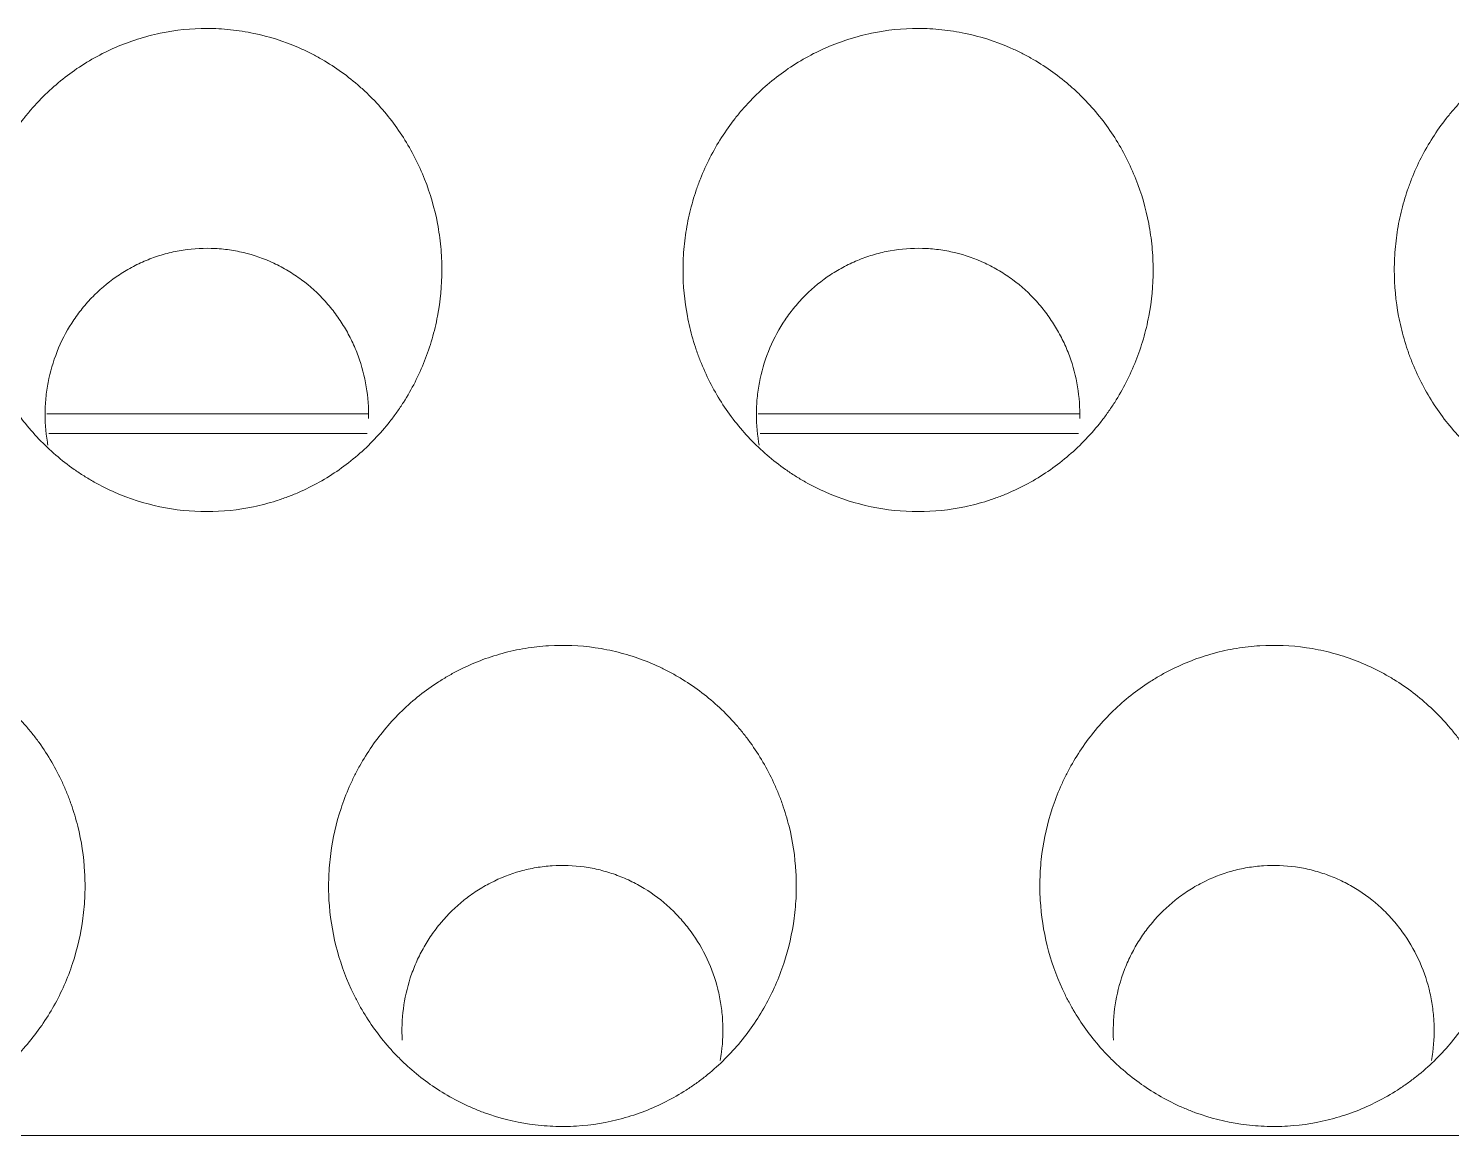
# Model space of a CAD drawing. Header units: millimetres. Extents: x 70151 to 230897, y 35202 to 113211.
# Drawn here: x 178371.83 to 178377.81, y 69179.68 to 69184.33 of the extents above; entities that cross this region are included whole.
import ezdxf

# ---------------------------------------------------------------- set-up
doc = ezdxf.new("R2010")
doc.units = ezdxf.units.MM
doc.header["$LTSCALE"] = 50
doc.layers.add('2-con', color=2, linetype='Continuous')
doc.layers.add('mark-B', color=2, linetype='Continuous', lineweight=20)

# ---------------------------------------------------------------- blocks, each defined once
blk = doc.blocks.new('무풍1WAY 대형')
at = {"layer": 'mark-B'}
for p, q in [((289.2596, -420.2368), (-384.8363, -420.2368)), ((278.6738, -423.1851), (280.0119, -423.1851)), ((281.6615, -423.1851), (282.9996, -423.1851)), ((280.0201, -423.2677), (278.6698, -423.2677)), ((283.0075, -423.2677), (281.6572, -423.2677))]:
    blk.add_line(p, q, dxfattribs=at)
for points, knots in [([(278.8349, -421.2256), (278.8311, -421.1602), (278.8213, -421.0964), (278.7902, -420.9718), (278.7689, -420.9109), (278.7347, -420.8368), (278.7274, -420.8221), (278.7123, -420.7931), (278.6887, -420.7503), (278.6445, -420.6824), (278.6041, -420.6317), (278.5719, -420.5951), (278.5608, -420.5831), (278.538, -420.5596), (278.5263, -420.5481), (278.4662, -420.492), (278.4144, -420.4525), (278.3314, -420.4013), (278.3028, -420.3856), (278.2584, -420.3641), (278.2434, -420.3573), (278.213, -420.3444), (278.1977, -420.3384), (278.1207, -420.3103), (278.0575, -420.2943), (277.9764, -420.2825), (277.9601, -420.2805), (277.9273, -420.2774), (277.9107, -420.2763), (277.8613, -420.2742), (277.8285, -420.2746), (277.7307, -420.2806), (277.6661, -420.2912), (277.5384, -420.3261), (277.4775, -420.3497), (277.3903, -420.3941), (277.3619, -420.4104), (277.3204, -420.437), (277.3067, -420.4463), (277.28, -420.4654), (277.2669, -420.4753), (277.203, -420.5261), (277.1563, -420.5714), (277.093, -420.6461), (277.0729, -420.6723), (277.0357, -420.726), (277.0014, -420.7812), (276.9725, -420.8392), (276.9464, -420.8986), (276.9347, -420.929), (276.9038, -421.0223), (276.8895, -421.0855), (276.8768, -421.1816), (276.874, -421.2138), (276.8716, -421.2788), (276.8719, -421.3117), (276.8774, -421.4091), (276.887, -421.4729), (276.9104, -421.5671), (276.9197, -421.5983), (276.936, -421.6446), (276.9418, -421.6599), (276.9541, -421.6901), (276.9605, -421.705), (276.9946, -421.7787), (277.0272, -421.8345), (277.0747, -421.9005), (277.0846, -421.9135), (277.105, -421.9391), (277.1156, -421.9518), (277.1481, -421.9887), (277.1708, -422.012), (277.2421, -422.0785), (277.2937, -422.118), (277.3636, -422.1611), (277.3779, -422.1694), (277.4068, -422.1852), (277.4506, -422.2078), (277.5257, -422.2395), (277.588, -422.2587), (277.6357, -422.2708), (277.6517, -422.2744), (277.6841, -422.2808), (277.7004, -422.2837), (277.782, -422.2955), (277.8473, -422.2982), (277.9452, -422.2922), (277.9779, -422.2886), (278.0432, -422.2777), (278.0753, -422.2707), (278.17, -422.2448), (278.2309, -422.2213), (278.3042, -422.184), (278.3188, -422.1761), (278.3473, -422.1597), (278.3894, -422.1342), (278.4556, -422.0867), (278.5045, -422.0438), (278.5515, -421.9982), (278.5741, -421.9741), (278.6374, -421.8992), (278.6743, -421.8459), (278.7139, -421.775), (278.7215, -421.7606), (278.7361, -421.7313), (278.743, -421.7165), (278.7628, -421.6715), (278.7744, -421.6411), (278.8048, -421.5488), (278.8193, -421.4858), (278.832, -421.3889), (278.8348, -421.3562), (278.8372, -421.2909), (278.8368, -421.2583), (278.8349, -421.2256)], [0, 0, 0, 0, 0.03125, 0.03125, 0.0625, 0.0625, 0.070312, 0.070312, 0.078125, 0.09375, 0.109375, 0.109375, 0.117187, 0.117187, 0.125, 0.125, 0.15625, 0.15625, 0.171875, 0.171875, 0.179687, 0.179687, 0.1875, 0.1875, 0.21875, 0.21875, 0.226562, 0.226562, 0.234375, 0.234375, 0.25, 0.25, 0.28125, 0.28125, 0.3125, 0.3125, 0.328125, 0.328125, 0.335937, 0.335937, 0.34375, 0.34375, 0.375, 0.375, 0.390625, 0.390625, 0.40625, 0.421875, 0.421875, 0.4375, 0.4375, 0.46875, 0.46875, 0.484375, 0.484375, 0.5, 0.5, 0.53125, 0.53125, 0.546875, 0.546875, 0.554687, 0.554687, 0.5625, 0.5625, 0.59375, 0.59375, 0.601562, 0.601562, 0.609375, 0.609375, 0.625, 0.625, 0.65625, 0.65625, 0.664062, 0.664062, 0.671875, 0.6875, 0.703125, 0.703125, 0.710937, 0.710937, 0.71875, 0.71875, 0.75, 0.75, 0.765625, 0.765625, 0.78125, 0.78125, 0.8125, 0.8125, 0.820312, 0.820312, 0.828125, 0.84375, 0.859375, 0.859375, 0.875, 0.875, 0.90625, 0.90625, 0.914062, 0.914062, 0.921875, 0.921875, 0.9375, 0.9375, 0.96875, 0.96875, 0.984375, 0.984375, 1, 1, 1, 1]), ([(281.8225, -421.2256), (281.8187, -421.1602), (281.8089, -421.0964), (281.7778, -420.9718), (281.7565, -420.9109), (281.7222, -420.8368), (281.715, -420.8221), (281.6999, -420.7931), (281.6762, -420.7503), (281.632, -420.6824), (281.5917, -420.6317), (281.5594, -420.5951), (281.5484, -420.5831), (281.5256, -420.5596), (281.5138, -420.5481), (281.4537, -420.492), (281.402, -420.4525), (281.3189, -420.4013), (281.2903, -420.3856), (281.246, -420.3641), (281.2309, -420.3573), (281.2005, -420.3444), (281.1852, -420.3384), (281.1083, -420.3103), (281.045, -420.2943), (280.964, -420.2825), (280.9477, -420.2805), (280.9148, -420.2774), (280.8983, -420.2763), (280.8488, -420.2742), (280.8161, -420.2746), (280.7182, -420.2806), (280.6537, -420.2912), (280.526, -420.3261), (280.465, -420.3497), (280.3778, -420.3941), (280.3494, -420.4104), (280.3079, -420.437), (280.2942, -420.4463), (280.2675, -420.4654), (280.2545, -420.4753), (280.1905, -420.5261), (280.1439, -420.5714), (280.0805, -420.6461), (280.0604, -420.6723), (280.0233, -420.726), (279.9889, -420.7812), (279.9601, -420.8392), (279.9339, -420.8986), (279.9222, -420.929), (279.8914, -421.0223), (279.877, -421.0855), (279.8643, -421.1816), (279.8616, -421.2138), (279.8591, -421.2788), (279.8594, -421.3117), (279.8649, -421.4091), (279.8746, -421.4729), (279.898, -421.5671), (279.9073, -421.5983), (279.9235, -421.6446), (279.9294, -421.6599), (279.9416, -421.6901), (279.9481, -421.705), (279.9822, -421.7787), (280.0147, -421.8345), (280.0623, -421.9005), (280.0721, -421.9135), (280.0926, -421.9391), (280.1031, -421.9518), (280.1356, -421.9887), (280.1584, -422.012), (280.2296, -422.0785), (280.2813, -422.118), (280.3512, -422.1611), (280.3655, -422.1694), (280.3944, -422.1852), (280.4381, -422.2078), (280.5132, -422.2395), (280.5756, -422.2587), (280.6232, -422.2708), (280.6393, -422.2744), (280.6716, -422.2808), (280.688, -422.2837), (280.7695, -422.2955), (280.8348, -422.2982), (280.9328, -422.2922), (280.9654, -422.2886), (281.0308, -422.2777), (281.0629, -422.2707), (281.1575, -422.2448), (281.2184, -422.2213), (281.2918, -422.184), (281.3064, -422.1761), (281.3349, -422.1597), (281.3769, -422.1342), (281.4431, -422.0867), (281.4921, -422.0438), (281.5391, -421.9982), (281.5616, -421.9741), (281.625, -421.8992), (281.6618, -421.8459), (281.7015, -421.775), (281.7091, -421.7606), (281.7236, -421.7313), (281.7306, -421.7165), (281.7503, -421.6715), (281.7619, -421.6411), (281.7924, -421.5488), (281.8068, -421.4858), (281.8196, -421.3889), (281.8223, -421.3562), (281.8247, -421.2909), (281.8244, -421.2583), (281.8225, -421.2256)], [0, 0, 0, 0, 0.03125, 0.03125, 0.0625, 0.0625, 0.070312, 0.070312, 0.078125, 0.09375, 0.109375, 0.109375, 0.117187, 0.117187, 0.125, 0.125, 0.15625, 0.15625, 0.171875, 0.171875, 0.179687, 0.179687, 0.1875, 0.1875, 0.21875, 0.21875, 0.226562, 0.226562, 0.234375, 0.234375, 0.25, 0.25, 0.28125, 0.28125, 0.3125, 0.3125, 0.328125, 0.328125, 0.335937, 0.335937, 0.34375, 0.34375, 0.375, 0.375, 0.390625, 0.390625, 0.40625, 0.421875, 0.421875, 0.4375, 0.4375, 0.46875, 0.46875, 0.484375, 0.484375, 0.5, 0.5, 0.53125, 0.53125, 0.546875, 0.546875, 0.554687, 0.554687, 0.5625, 0.5625, 0.59375, 0.59375, 0.601562, 0.601562, 0.609375, 0.609375, 0.625, 0.625, 0.65625, 0.65625, 0.664062, 0.664062, 0.671875, 0.6875, 0.703125, 0.703125, 0.710937, 0.710937, 0.71875, 0.71875, 0.75, 0.75, 0.765625, 0.765625, 0.78125, 0.78125, 0.8125, 0.8125, 0.820312, 0.820312, 0.828125, 0.84375, 0.859375, 0.859375, 0.875, 0.875, 0.90625, 0.90625, 0.914062, 0.914062, 0.921875, 0.921875, 0.9375, 0.9375, 0.96875, 0.96875, 0.984375, 0.984375, 1, 1, 1, 1]), ([(284.81, -421.2256), (284.8062, -421.1602), (284.7964, -421.0964), (284.7653, -420.9718), (284.744, -420.9109), (284.7098, -420.8368), (284.7025, -420.8221), (284.6874, -420.7931), (284.6638, -420.7503), (284.6196, -420.6824), (284.5792, -420.6317), (284.547, -420.5951), (284.5359, -420.5831), (284.5131, -420.5596), (284.5014, -420.5481), (284.4413, -420.492), (284.3895, -420.4525), (284.3065, -420.4013), (284.2779, -420.3856), (284.2335, -420.3641), (284.2185, -420.3573), (284.1881, -420.3444), (284.1728, -420.3384), (284.0958, -420.3103), (284.0326, -420.2943), (283.9515, -420.2825), (283.9352, -420.2805), (283.9024, -420.2774), (283.8858, -420.2763), (283.8364, -420.2742), (283.8036, -420.2746), (283.7058, -420.2806), (283.6412, -420.2912), (283.5135, -420.3261), (283.4526, -420.3497), (283.3654, -420.3941), (283.337, -420.4104), (283.2955, -420.437), (283.2818, -420.4463), (283.2551, -420.4654), (283.242, -420.4753), (283.1781, -420.5261), (283.1314, -420.5714), (283.0681, -420.6461), (283.048, -420.6723), (283.0108, -420.726), (282.9765, -420.7812), (282.9476, -420.8392), (282.9215, -420.8986), (282.9098, -420.929), (282.8789, -421.0223), (282.8646, -421.0855), (282.8519, -421.1816), (282.8491, -421.2138), (282.8467, -421.2788), (282.847, -421.3117), (282.8525, -421.4091), (282.8621, -421.4729), (282.8855, -421.5671), (282.8948, -421.5983), (282.9111, -421.6446), (282.9169, -421.6599), (282.9292, -421.6901), (282.9356, -421.705), (282.9697, -421.7787), (283.0023, -421.8345), (283.0498, -421.9005), (283.0597, -421.9135), (283.0801, -421.9391), (283.0907, -421.9518), (283.1232, -421.9887), (283.1459, -422.012), (283.2172, -422.0785), (283.2688, -422.118), (283.3387, -422.1611), (283.353, -422.1694), (283.3819, -422.1852), (283.4257, -422.2078), (283.5008, -422.2395), (283.5631, -422.2587), (283.6108, -422.2708), (283.6268, -422.2744), (283.6592, -422.2808), (283.6755, -422.2837), (283.7571, -422.2955), (283.8223, -422.2982), (283.9203, -422.2922), (283.953, -422.2886), (284.0183, -422.2777), (284.0504, -422.2707), (284.1451, -422.2448), (284.206, -422.2213), (284.2793, -422.184), (284.2939, -422.1761), (284.3224, -422.1597), (284.3645, -422.1342), (284.4307, -422.0867), (284.4796, -422.0438), (284.5266, -421.9982), (284.5492, -421.9741), (284.6125, -421.8992), (284.6494, -421.8459), (284.689, -421.775), (284.6966, -421.7606), (284.7112, -421.7313), (284.7181, -421.7165), (284.7379, -421.6715), (284.7495, -421.6411), (284.7799, -421.5488), (284.7944, -421.4858), (284.8071, -421.3889), (284.8099, -421.3562), (284.8122, -421.2909), (284.8119, -421.2583), (284.81, -421.2256)], [0, 0, 0, 0, 0.03125, 0.03125, 0.0625, 0.0625, 0.070313, 0.070313, 0.078125, 0.09375, 0.109375, 0.109375, 0.117188, 0.117188, 0.125, 0.125, 0.15625, 0.15625, 0.171875, 0.171875, 0.179688, 0.179688, 0.1875, 0.1875, 0.21875, 0.21875, 0.226563, 0.226563, 0.234375, 0.234375, 0.25, 0.25, 0.28125, 0.28125, 0.3125, 0.3125, 0.328125, 0.328125, 0.335938, 0.335938, 0.34375, 0.34375, 0.375, 0.375, 0.390625, 0.390625, 0.40625, 0.421875, 0.421875, 0.4375, 0.4375, 0.46875, 0.46875, 0.484375, 0.484375, 0.5, 0.5, 0.53125, 0.53125, 0.546875, 0.546875, 0.554687, 0.554687, 0.5625, 0.5625, 0.59375, 0.59375, 0.601562, 0.601562, 0.609375, 0.609375, 0.625, 0.625, 0.65625, 0.65625, 0.664062, 0.664062, 0.671875, 0.6875, 0.703125, 0.703125, 0.710937, 0.710937, 0.71875, 0.71875, 0.75, 0.75, 0.765625, 0.765625, 0.78125, 0.78125, 0.8125, 0.8125, 0.820312, 0.820312, 0.828125, 0.84375, 0.859375, 0.859375, 0.875, 0.875, 0.90625, 0.90625, 0.914062, 0.914062, 0.921875, 0.921875, 0.9375, 0.9375, 0.96875, 0.96875, 0.984375, 0.984375, 1, 1, 1, 1]), ([(278.5272, -420.6368), (278.5298, -420.6816), (278.5265, -420.7702), (278.5072, -420.8565), (278.4898, -420.9097), (278.486, -420.9203), (278.4781, -420.9412), (278.4654, -420.9723), (278.4408, -421.0221), (278.4175, -421.0599), (278.3986, -421.0874), (278.392, -421.0965), (278.3784, -421.1143), (278.3714, -421.1232), (278.3351, -421.1663), (278.3032, -421.1974), (278.251, -421.2392), (278.2329, -421.2523), (278.1952, -421.2768), (278.1755, -421.2882), (278.1155, -421.3191), (278.0739, -421.3354), (278.0198, -421.3504), (278.0089, -421.3532), (277.9868, -421.3581), (277.9757, -421.3603), (277.9422, -421.366), (277.9198, -421.3687), (277.8527, -421.3731), (277.8078, -421.3715), (277.7517, -421.3636), (277.7405, -421.3617), (277.7183, -421.3574), (277.6853, -421.3501), (277.6317, -421.3338), (277.5903, -421.3165), (277.5598, -421.3019), (277.5497, -421.2968), (277.5298, -421.286), (277.52, -421.2804), (277.4721, -421.2511), (277.4365, -421.2241), (277.3954, -421.1861), (277.3873, -421.1782), (277.3715, -421.1621), (277.3638, -421.1538), (277.3415, -421.1286), (277.3275, -421.1112), (277.2882, -421.0571), (277.2656, -421.0187), (277.2276, -420.9371), (277.2127, -420.8952), (277.1965, -420.8306), (277.1921, -420.8088), (277.1852, -420.7647), (277.1829, -420.7423), (277.1789, -420.6755), (277.1805, -420.6312), (277.1877, -420.5752), (277.1895, -420.5633), (277.1916, -420.5514)], [0, 0, 0, 0, 0.057902, 0.115804, 0.115804, 0.13028, 0.13028, 0.144755, 0.173707, 0.202658, 0.202658, 0.217133, 0.217133, 0.231609, 0.231609, 0.289511, 0.289511, 0.318462, 0.318462, 0.347413, 0.347413, 0.405315, 0.405315, 0.419791, 0.419791, 0.434266, 0.434266, 0.463218, 0.463218, 0.52112, 0.52112, 0.535595, 0.535595, 0.550071, 0.579022, 0.607973, 0.607973, 0.622449, 0.622449, 0.636924, 0.636924, 0.694826, 0.694826, 0.709302, 0.709302, 0.723777, 0.723777, 0.752728, 0.752728, 0.810631, 0.810631, 0.868533, 0.868533, 0.897484, 0.897484, 0.926435, 0.926435, 0.984337, 0.984337, 1, 1, 1, 1]), ([(281.5148, -420.6368), (281.5174, -420.6816), (281.5141, -420.7702), (281.4947, -420.8565), (281.4774, -420.9097), (281.4736, -420.9203), (281.4656, -420.9412), (281.453, -420.9723), (281.4284, -421.0221), (281.405, -421.0599), (281.3861, -421.0874), (281.3796, -421.0965), (281.366, -421.1143), (281.3589, -421.1232), (281.3227, -421.1663), (281.2908, -421.1974), (281.2386, -421.2392), (281.2205, -421.2523), (281.1827, -421.2768), (281.163, -421.2882), (281.103, -421.3191), (281.0614, -421.3354), (281.0073, -421.3504), (280.9964, -421.3532), (280.9744, -421.3581), (280.9632, -421.3603), (280.9297, -421.366), (280.9074, -421.3687), (280.8402, -421.3731), (280.7954, -421.3715), (280.7392, -421.3636), (280.728, -421.3617), (280.7059, -421.3574), (280.6729, -421.3501), (280.6193, -421.3338), (280.5779, -421.3165), (280.5473, -421.3019), (280.5372, -421.2968), (280.5174, -421.286), (280.5076, -421.2804), (280.4596, -421.2511), (280.424, -421.2241), (280.3829, -421.1861), (280.3749, -421.1782), (280.3591, -421.1621), (280.3514, -421.1538), (280.329, -421.1286), (280.315, -421.1112), (280.2758, -421.0571), (280.2532, -421.0187), (280.2151, -420.9371), (280.2003, -420.8952), (280.184, -420.8306), (280.1796, -420.8088), (280.1728, -420.7647), (280.1704, -420.7423), (280.1665, -420.6755), (280.168, -420.6312), (280.1752, -420.5752), (280.177, -420.5633), (280.1792, -420.5514)], [0, 0, 0, 0, 0.057902, 0.115804, 0.115804, 0.13028, 0.13028, 0.144755, 0.173707, 0.202658, 0.202658, 0.217133, 0.217133, 0.231609, 0.231609, 0.289511, 0.289511, 0.318462, 0.318462, 0.347413, 0.347413, 0.405315, 0.405315, 0.419791, 0.419791, 0.434266, 0.434266, 0.463218, 0.463218, 0.52112, 0.52112, 0.535595, 0.535595, 0.550071, 0.579022, 0.607973, 0.607973, 0.622449, 0.622449, 0.636924, 0.636924, 0.694826, 0.694826, 0.709302, 0.709302, 0.723777, 0.723777, 0.752728, 0.752728, 0.810631, 0.810631, 0.868533, 0.868533, 0.897484, 0.897484, 0.926435, 0.926435, 0.984337, 0.984337, 1, 1, 1, 1]), ([(276.3606, -422.8577), (276.294, -422.8577), (276.2287, -422.8646), (276.1324, -422.8846), (276.1005, -422.893), (276.0532, -422.908), (276.0375, -422.9135), (276.0065, -422.9251), (275.9912, -422.9313), (275.9158, -422.9641), (275.8587, -422.9961), (275.7779, -423.0527), (275.7517, -423.0731), (275.7018, -423.116), (275.6544, -423.1611), (275.6118, -423.2105), (275.5815, -423.2491), (275.5717, -423.2622), (275.5528, -423.289), (275.5436, -423.3027), (275.4993, -423.3721), (275.4699, -423.4301), (275.434, -423.5209), (275.4235, -423.5517), (275.4098, -423.5989), (275.4056, -423.6149), (275.398, -423.6468), (275.3946, -423.6627), (275.3794, -423.7428), (275.3733, -423.8074), (275.3733, -423.8887), (275.3737, -423.905), (275.3752, -423.9377), (275.3764, -423.9541), (275.381, -424.0031), (275.3856, -424.0353), (275.4038, -424.131), (275.4218, -424.1934), (275.4578, -424.2846), (275.4714, -424.3147), (275.5012, -424.373), (275.5174, -424.4013), (275.5698, -424.4835), (275.6099, -424.5349), (275.6668, -424.5946), (275.6785, -424.6062), (275.7023, -424.6289), (275.7388, -424.6619), (275.8032, -424.7119), (275.8586, -424.7468), (275.9016, -424.7709), (275.9162, -424.7786), (275.9458, -424.7934), (275.9609, -424.8004), (276.0366, -424.8333), (276.099, -424.8531), (276.1954, -424.8733), (276.228, -424.8785), (276.2942, -424.8853), (276.3272, -424.887), (276.4258, -424.8871), (276.491, -424.8805), (276.5721, -424.8637), (276.5883, -424.8599), (276.6204, -424.8515), (276.6679, -424.8377), (276.7447, -424.8089), (276.8035, -424.7799), (276.861, -424.7478), (276.8892, -424.7301), (276.9701, -424.6735), (277.0196, -424.6309), (277.0762, -424.5717), (277.0872, -424.5596), (277.1088, -424.5347), (277.1193, -424.522), (277.1498, -424.4831), (277.1687, -424.4564), (277.2213, -424.374), (277.2509, -424.316), (277.2811, -424.2397), (277.2868, -424.2242), (277.2974, -424.1932), (277.3121, -424.1465), (277.331, -424.0675), (277.3401, -424.0032), (277.3447, -423.9545), (277.3459, -423.9382), (277.3474, -423.9055), (277.3478, -423.8891), (277.3478, -423.8072), (277.3417, -423.7426), (277.3236, -423.6469), (277.3161, -423.6152), (277.3025, -423.5681), (277.2975, -423.5524), (277.2869, -423.5213), (277.2813, -423.5059), (277.2513, -423.43), (277.2218, -423.3721), (277.1693, -423.2896), (277.1504, -423.2629), (277.1098, -423.2108), (277.0883, -423.186), (277.0207, -423.1151), (276.9714, -423.0725), (276.9041, -423.0252), (276.8904, -423.0161), (276.8624, -422.9984), (276.8481, -422.99), (276.805, -422.9658), (276.7757, -422.9512), (276.6857, -422.912), (276.6231, -422.8919), (276.493, -422.8646), (276.4271, -422.8577), (276.3606, -422.8577)], [0, 0, 0, 0, 0.03125, 0.03125, 0.046875, 0.046875, 0.054688, 0.054688, 0.0625, 0.0625, 0.09375, 0.09375, 0.109375, 0.109375, 0.125, 0.140625, 0.140625, 0.148438, 0.148438, 0.15625, 0.15625, 0.1875, 0.1875, 0.203125, 0.203125, 0.210938, 0.210938, 0.21875, 0.21875, 0.25, 0.25, 0.257813, 0.257813, 0.265625, 0.265625, 0.28125, 0.28125, 0.3125, 0.3125, 0.328125, 0.328125, 0.34375, 0.34375, 0.375, 0.375, 0.382813, 0.382813, 0.390625, 0.40625, 0.421875, 0.421875, 0.429688, 0.429688, 0.4375, 0.4375, 0.46875, 0.46875, 0.484375, 0.484375, 0.5, 0.5, 0.53125, 0.53125, 0.539063, 0.539063, 0.546875, 0.5625, 0.578125, 0.578125, 0.59375, 0.59375, 0.625, 0.625, 0.632813, 0.632813, 0.640625, 0.640625, 0.65625, 0.65625, 0.6875, 0.6875, 0.695313, 0.695313, 0.703125, 0.71875, 0.734375, 0.734375, 0.742188, 0.742188, 0.75, 0.75, 0.78125, 0.78125, 0.796875, 0.796875, 0.804688, 0.804688, 0.8125, 0.8125, 0.84375, 0.84375, 0.859375, 0.859375, 0.875, 0.875, 0.90625, 0.90625, 0.914063, 0.914063, 0.921875, 0.921875, 0.9375, 0.9375, 0.96875, 0.96875, 1, 1, 1, 1]), ([(279.3481, -422.8577), (279.2816, -422.8577), (279.2162, -422.8646), (279.1199, -422.8846), (279.0881, -422.893), (279.0408, -422.908), (279.025, -422.9135), (278.994, -422.9251), (278.9788, -422.9313), (278.9034, -422.9641), (278.8463, -422.9961), (278.7654, -423.0527), (278.7392, -423.0731), (278.6894, -423.116), (278.642, -423.1611), (278.5993, -423.2105), (278.5691, -423.2491), (278.5593, -423.2622), (278.5403, -423.289), (278.5311, -423.3027), (278.4869, -423.3721), (278.4574, -423.4301), (278.4215, -423.5209), (278.411, -423.5517), (278.3973, -423.5989), (278.3931, -423.6149), (278.3855, -423.6468), (278.3821, -423.6627), (278.3669, -423.7428), (278.3609, -423.8074), (278.3609, -423.8887), (278.3613, -423.905), (278.3628, -423.9377), (278.3639, -423.9541), (278.3686, -424.0031), (278.3732, -424.0353), (278.3914, -424.131), (278.4094, -424.1934), (278.4454, -424.2846), (278.459, -424.3147), (278.4887, -424.373), (278.5049, -424.4013), (278.5573, -424.4835), (278.5974, -424.5349), (278.6544, -424.5946), (278.6661, -424.6062), (278.6899, -424.6289), (278.7264, -424.6619), (278.7908, -424.7119), (278.8461, -424.7468), (278.8891, -424.7709), (278.9037, -424.7786), (278.9334, -424.7934), (278.9484, -424.8004), (279.0241, -424.8333), (279.0865, -424.8531), (279.1829, -424.8733), (279.2156, -424.8785), (279.2817, -424.8853), (279.3147, -424.887), (279.4133, -424.8871), (279.4786, -424.8805), (279.5596, -424.8637), (279.5759, -424.8599), (279.6079, -424.8515), (279.6555, -424.8377), (279.7322, -424.8089), (279.7911, -424.7799), (279.8485, -424.7478), (279.8768, -424.7301), (279.9577, -424.6735), (280.0072, -424.6309), (280.0637, -424.5717), (280.0748, -424.5596), (280.0963, -424.5347), (280.1068, -424.522), (280.1373, -424.4831), (280.1562, -424.4564), (280.2088, -424.374), (280.2384, -424.316), (280.2686, -424.2397), (280.2743, -424.2242), (280.2849, -424.1932), (280.2997, -424.1465), (280.3185, -424.0675), (280.3277, -424.0032), (280.3323, -423.9545), (280.3334, -423.9382), (280.335, -423.9055), (280.3354, -423.8891), (280.3354, -423.8072), (280.3293, -423.7426), (280.3112, -423.6469), (280.3036, -423.6152), (280.29, -423.5681), (280.2851, -423.5524), (280.2745, -423.5213), (280.2688, -423.5059), (280.2388, -423.43), (280.2094, -423.3721), (280.1569, -423.2896), (280.138, -423.2629), (280.0973, -423.2108), (280.0758, -423.186), (280.0083, -423.1151), (279.9589, -423.0725), (279.8917, -423.0252), (279.8779, -423.0161), (279.8499, -422.9984), (279.8357, -422.99), (279.7926, -422.9658), (279.7632, -422.9512), (279.6732, -422.912), (279.6107, -422.8919), (279.4805, -422.8646), (279.4147, -422.8577), (279.3481, -422.8577)], [0, 0, 0, 0, 0.03125, 0.03125, 0.046875, 0.046875, 0.054687, 0.054687, 0.0625, 0.0625, 0.09375, 0.09375, 0.109375, 0.109375, 0.125, 0.140625, 0.140625, 0.148437, 0.148437, 0.15625, 0.15625, 0.1875, 0.1875, 0.203125, 0.203125, 0.210937, 0.210937, 0.21875, 0.21875, 0.25, 0.25, 0.257812, 0.257812, 0.265625, 0.265625, 0.28125, 0.28125, 0.3125, 0.3125, 0.328125, 0.328125, 0.34375, 0.34375, 0.375, 0.375, 0.382812, 0.382812, 0.390625, 0.40625, 0.421875, 0.421875, 0.429687, 0.429687, 0.4375, 0.4375, 0.46875, 0.46875, 0.484375, 0.484375, 0.5, 0.5, 0.53125, 0.53125, 0.539062, 0.539062, 0.546875, 0.5625, 0.578125, 0.578125, 0.59375, 0.59375, 0.625, 0.625, 0.632812, 0.632812, 0.640625, 0.640625, 0.65625, 0.65625, 0.6875, 0.6875, 0.695312, 0.695312, 0.703125, 0.71875, 0.734375, 0.734375, 0.742187, 0.742187, 0.75, 0.75, 0.78125, 0.78125, 0.796875, 0.796875, 0.804687, 0.804687, 0.8125, 0.8125, 0.84375, 0.84375, 0.859375, 0.859375, 0.875, 0.875, 0.90625, 0.90625, 0.914062, 0.914062, 0.921875, 0.921875, 0.9375, 0.9375, 0.96875, 0.96875, 1, 1, 1, 1]), ([(282.3357, -422.8577), (282.2691, -422.8577), (282.2038, -422.8646), (282.1074, -422.8846), (282.0756, -422.893), (282.0283, -422.908), (282.0126, -422.9135), (281.9816, -422.9251), (281.9663, -422.9313), (281.8909, -422.9641), (281.8338, -422.9961), (281.753, -423.0527), (281.7267, -423.0731), (281.6769, -423.116), (281.6295, -423.1611), (281.5868, -423.2105), (281.5566, -423.2491), (281.5468, -423.2622), (281.5279, -423.289), (281.5186, -423.3027), (281.4744, -423.3721), (281.445, -423.4301), (281.4091, -423.5209), (281.3985, -423.5517), (281.3849, -423.5989), (281.3807, -423.6149), (281.3731, -423.6468), (281.3696, -423.6627), (281.3545, -423.7428), (281.3484, -423.8074), (281.3484, -423.8887), (281.3488, -423.905), (281.3503, -423.9377), (281.3515, -423.9541), (281.3561, -424.0031), (281.3607, -424.0353), (281.3789, -424.131), (281.3969, -424.1934), (281.4329, -424.2846), (281.4465, -424.3147), (281.4763, -424.373), (281.4925, -424.4013), (281.5449, -424.4835), (281.585, -424.5349), (281.6419, -424.5946), (281.6536, -424.6062), (281.6774, -424.6289), (281.7139, -424.6619), (281.7783, -424.7119), (281.8337, -424.7468), (281.8767, -424.7709), (281.8913, -424.7786), (281.9209, -424.7934), (281.936, -424.8004), (282.0117, -424.8333), (282.0741, -424.8531), (282.1705, -424.8733), (282.2031, -424.8785), (282.2693, -424.8853), (282.3023, -424.887), (282.4009, -424.8871), (282.4661, -424.8805), (282.5472, -424.8637), (282.5634, -424.8599), (282.5955, -424.8515), (282.643, -424.8377), (282.7198, -424.8089), (282.7786, -424.7799), (282.8361, -424.7478), (282.8643, -424.7301), (282.9452, -424.6735), (282.9947, -424.6309), (283.0513, -424.5717), (283.0623, -424.5596), (283.0839, -424.5347), (283.0944, -424.522), (283.1249, -424.4831), (283.1438, -424.4564), (283.1963, -424.374), (283.226, -424.316), (283.2562, -424.2397), (283.2619, -424.2242), (283.2725, -424.1932), (283.2872, -424.1465), (283.3061, -424.0675), (283.3152, -424.0032), (283.3198, -423.9545), (283.321, -423.9382), (283.3225, -423.9055), (283.3229, -423.8891), (283.3229, -423.8072), (283.3168, -423.7426), (283.2987, -423.6469), (283.2912, -423.6152), (283.2776, -423.5681), (283.2726, -423.5524), (283.262, -423.5213), (283.2564, -423.5059), (283.2264, -423.43), (283.1969, -423.3721), (283.1444, -423.2896), (283.1255, -423.2629), (283.0849, -423.2108), (283.0634, -423.186), (282.9958, -423.1151), (282.9465, -423.0725), (282.8792, -423.0252), (282.8655, -423.0161), (282.8375, -422.9984), (282.8232, -422.99), (282.7801, -422.9658), (282.7508, -422.9512), (282.6608, -422.912), (282.5982, -422.8919), (282.4681, -422.8646), (282.4022, -422.8577), (282.3357, -422.8577)], [0, 0, 0, 0, 0.03125, 0.03125, 0.046875, 0.046875, 0.054688, 0.054688, 0.0625, 0.0625, 0.09375, 0.09375, 0.109375, 0.109375, 0.125, 0.140625, 0.140625, 0.148438, 0.148438, 0.15625, 0.15625, 0.1875, 0.1875, 0.203125, 0.203125, 0.210938, 0.210938, 0.21875, 0.21875, 0.25, 0.25, 0.257813, 0.257813, 0.265625, 0.265625, 0.28125, 0.28125, 0.3125, 0.3125, 0.328125, 0.328125, 0.34375, 0.34375, 0.375, 0.375, 0.382813, 0.382813, 0.390625, 0.40625, 0.421875, 0.421875, 0.429688, 0.429688, 0.4375, 0.4375, 0.46875, 0.46875, 0.484375, 0.484375, 0.5, 0.5, 0.53125, 0.53125, 0.539063, 0.539063, 0.546875, 0.5625, 0.578125, 0.578125, 0.59375, 0.59375, 0.625, 0.625, 0.632813, 0.632813, 0.640625, 0.640625, 0.65625, 0.65625, 0.6875, 0.6875, 0.695313, 0.695313, 0.703125, 0.71875, 0.734375, 0.734375, 0.742188, 0.742188, 0.75, 0.75, 0.78125, 0.78125, 0.796875, 0.796875, 0.804688, 0.804688, 0.8125, 0.8125, 0.84375, 0.84375, 0.859375, 0.859375, 0.875, 0.875, 0.90625, 0.90625, 0.914063, 0.914063, 0.921875, 0.921875, 0.9375, 0.9375, 0.96875, 0.96875, 1, 1, 1, 1]), ([(278.6691, -423.2486), (278.668, -423.2938), (278.6744, -423.3828), (278.6969, -423.469), (278.7162, -423.5219), (278.7204, -423.5325), (278.7291, -423.5533), (278.743, -423.5841), (278.7695, -423.6333), (278.7944, -423.6705), (278.8144, -423.6976), (278.8213, -423.7065), (278.8357, -423.724), (278.8431, -423.7326), (278.8812, -423.7747), (278.9144, -423.8049), (278.9685, -423.845), (278.9873, -423.8575), (279.0262, -423.8808), (279.0465, -423.8915), (279.108, -423.9203), (279.1505, -423.9352), (279.2056, -423.9483), (279.2167, -423.9506), (279.2391, -423.9548), (279.2504, -423.9566), (279.2843, -423.961), (279.3069, -423.9628), (279.3747, -423.9647), (279.4197, -423.9614), (279.476, -423.9514), (279.4872, -423.9491), (279.5093, -423.9439), (279.5423, -423.9353), (279.5956, -423.917), (279.6366, -423.8981), (279.6668, -423.8822), (279.6768, -423.8767), (279.6964, -423.8651), (279.706, -423.8591), (279.7532, -423.8279), (279.7881, -423.7995), (279.8281, -423.7597), (279.8359, -423.7516), (279.8512, -423.7348), (279.8587, -423.7262), (279.8803, -423.7001), (279.8937, -423.6821), (279.9314, -423.6263), (279.9528, -423.5869), (279.9883, -423.5035), (280.0017, -423.4607), (280.0159, -423.3952), (280.0196, -423.3732), (280.0249, -423.3285), (280.0266, -423.3059), (280.0282, -423.2385), (280.0252, -423.194), (280.0172, -423.1454), (280.0165, -423.141), (280.0157, -423.1366)], [0, 0, 0, 0, 0.05848, 0.116959, 0.116959, 0.131579, 0.131579, 0.146199, 0.175439, 0.204679, 0.204679, 0.219298, 0.219298, 0.233918, 0.233918, 0.292398, 0.292398, 0.321638, 0.321638, 0.350878, 0.350878, 0.409357, 0.409357, 0.423977, 0.423977, 0.438597, 0.438597, 0.467837, 0.467837, 0.526316, 0.526316, 0.540936, 0.540936, 0.555556, 0.584796, 0.614036, 0.614036, 0.628656, 0.628656, 0.643275, 0.643275, 0.701755, 0.701755, 0.716375, 0.716375, 0.730995, 0.730995, 0.760235, 0.760235, 0.818714, 0.818714, 0.877194, 0.877194, 0.906434, 0.906434, 0.935673, 0.935673, 0.994153, 0.994153, 1, 1, 1, 1]), ([(281.6567, -423.2486), (281.6556, -423.2938), (281.662, -423.3828), (281.6844, -423.469), (281.7038, -423.5219), (281.7079, -423.5325), (281.7167, -423.5533), (281.7305, -423.5841), (281.7571, -423.6333), (281.7819, -423.6705), (281.802, -423.6976), (281.8089, -423.7065), (281.8232, -423.724), (281.8306, -423.7326), (281.8687, -423.7747), (281.902, -423.8049), (281.9561, -423.845), (281.9748, -423.8575), (282.0138, -423.8808), (282.034, -423.8915), (282.0956, -423.9203), (282.1381, -423.9352), (282.1931, -423.9483), (282.2042, -423.9506), (282.2266, -423.9548), (282.2379, -423.9566), (282.2719, -423.961), (282.2945, -423.9628), (282.3622, -423.9647), (282.4073, -423.9614), (282.4635, -423.9514), (282.4747, -423.9491), (282.4969, -423.9439), (282.5298, -423.9353), (282.5831, -423.917), (282.6242, -423.8981), (282.6544, -423.8822), (282.6644, -423.8767), (282.684, -423.8651), (282.6936, -423.8591), (282.7407, -423.8279), (282.7756, -423.7995), (282.8156, -423.7597), (282.8235, -423.7516), (282.8388, -423.7348), (282.8462, -423.7262), (282.8678, -423.7001), (282.8813, -423.6821), (282.9189, -423.6263), (282.9403, -423.5869), (282.9758, -423.5035), (282.9893, -423.4607), (283.0034, -423.3952), (283.0072, -423.3732), (283.0125, -423.3285), (283.0141, -423.3059), (283.0158, -423.2385), (283.0127, -423.194), (283.0048, -423.1454), (283.004, -423.141), (283.0032, -423.1366)], [0, 0, 0, 0, 0.05848, 0.116959, 0.116959, 0.131579, 0.131579, 0.146199, 0.175439, 0.204679, 0.204679, 0.219298, 0.219298, 0.233918, 0.233918, 0.292398, 0.292398, 0.321638, 0.321638, 0.350878, 0.350878, 0.409357, 0.409357, 0.423977, 0.423977, 0.438597, 0.438597, 0.467837, 0.467837, 0.526316, 0.526316, 0.540936, 0.540936, 0.555556, 0.584796, 0.614036, 0.614036, 0.628656, 0.628656, 0.643275, 0.643275, 0.701755, 0.701755, 0.716375, 0.716375, 0.730995, 0.730995, 0.760235, 0.760235, 0.818714, 0.818714, 0.877194, 0.877194, 0.906434, 0.906434, 0.935673, 0.935673, 0.994153, 0.994153, 1, 1, 1, 1])]:
    blk.add_open_spline(points, degree=3, knots=knots, dxfattribs=at)
blk = doc.blocks.new('dpdjzjs')
at = {"layer": 'mark-B', "rotation": 180}
blk.add_blockref('무풍1WAY 대형', (178654.9147, 88751.491), dxfattribs=at)

msp = doc.modelspace()

# ---------------------------------------------------------------- block references
at = {"layer": '2-con'}
msp.add_blockref('dpdjzjs', (0, -19992.0434), dxfattribs=at)

doc.saveas('drawing.dxf')
